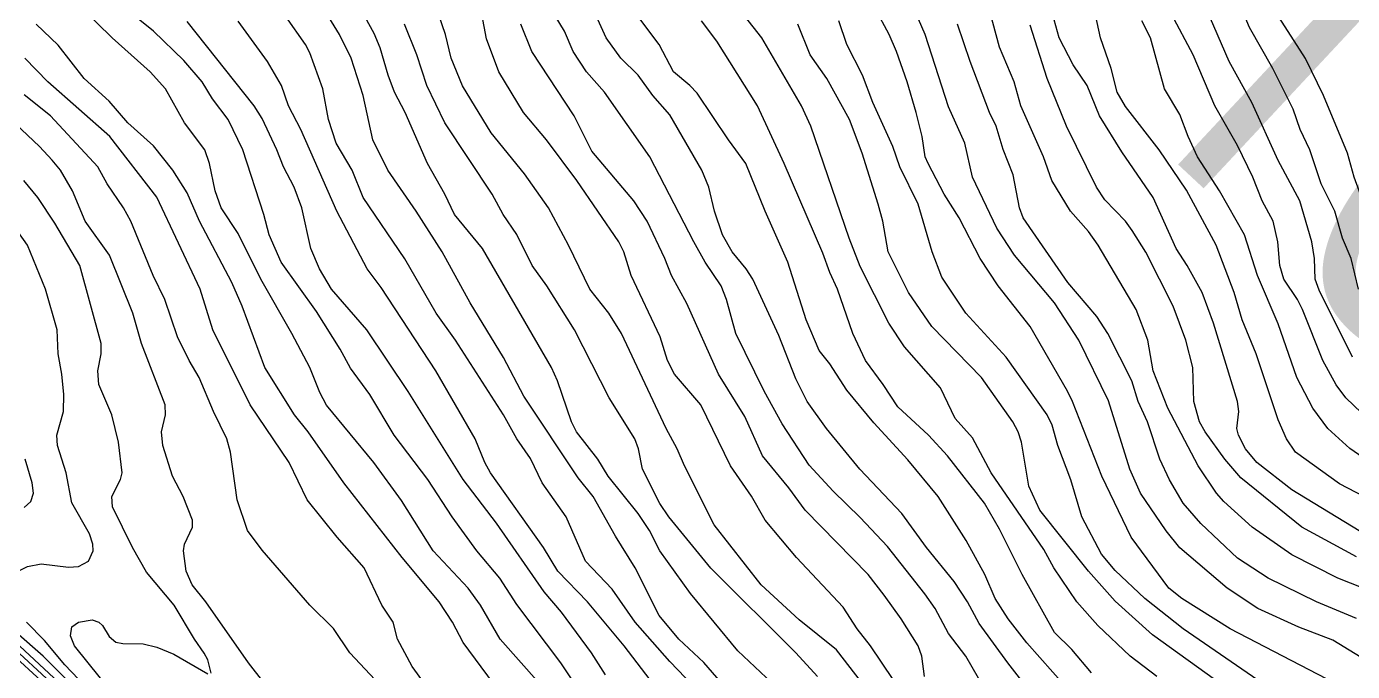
# Model space of a CAD drawing. Extents: x 474277 to 475042, y 254928 to 255625.
# Drawn here: x 474647.11 to 474677.02, y 255513.83 to 255528.38 of the extents above; entities that cross this region are included whole.
import ezdxf

# ---------------------------------------------------------------- set-up
doc = ezdxf.new("R2010")
doc.units = 0
doc.header["$MEASUREMENT"] = 0
doc.layers.add('BaseMapV2_DTM_export_MonNov09090547073261 — entities', color=1, linetype='CONTINUOUS')
doc.styles.get("Standard").update_dxf_attribs({"font": 'romans.shx'})

msp = doc.modelspace()

# ---------------------------------------------------------------- linework, layer by layer
at = {"layer": 'BaseMapV2_DTM_export_MonNov09090547073261 — entities', "color": 15, "linetype": 'Continuous', "true_color": 0xb7484b}
for points in [[(474677.022, 255520.919, 101), (474676.267, 255522.429, 101), (474676.181, 255522.683, 101), (474676.162, 255523.143, 101), (474676.102, 255523.526, 101), (474675.833, 255524.446, 101), (474675.346, 255525.356, 101), (474674.746, 255526.67, 101), (474674.241, 255527.59, 101), (474672.875, 255530.734, 101)], [(474677.157, 255522.453, 101.25), (474676.99, 255523.143, 101.25), (474676.794, 255523.603, 101.25), (474676.62, 255524.216, 101.25), (474676.315, 255524.83, 101.25), (474676.055, 255525.596, 101.25), (474675.837, 255526.056, 101.25), (474675.68, 255526.516, 101.25), (474675.219, 255527.437, 101.25), (474674.697, 255528.357, 101.25), (474673.966, 255530.095, 101.25)], [(474677.723, 255513.834, 99), (474676.573, 255514.531, 99), (474675.807, 255514.825, 99), (474674.886, 255515.249, 99), (474674.196, 255515.705, 99), (474673.123, 255516.618, 99), (474672.816, 255516.998, 99), (474672.241, 255517.852, 99), (474672, 255518.389, 99), (474671.513, 255519.937, 99), (474670.847, 255521.303, 99), (474670.295, 255522.146, 99), (474669.393, 255523.219, 99), (474668.996, 255523.833, 99), (474668.444, 255524.983, 99), (474668.277, 255525.75, 99), (474667.909, 255526.569, 99), (474667.378, 255528.203, 99), (474666.75, 255529.66, 99)], [(474662.924, 255513.405, 95.5), (474662.388, 255514.026, 95.5), (474661.824, 255514.555, 95.5), (474661.377, 255515.092, 95.5), (474660.839, 255516.165, 95.5), (474660.395, 255516.879, 95.5), (474659.887, 255517.775, 95.5), (474659.551, 255518.195, 95.5), (474658.324, 255520.039, 95.5), (474657.864, 255520.911, 95.5), (474657.114, 255522.146, 95.5), (474656.484, 255523.296, 95.5), (474655.898, 255524.216, 95.5), (474655.26, 255525.136, 95.5), (474654.92, 255525.826, 95.5), (474654.697, 255526.823, 95.5), (474654.433, 255527.667, 95.5), (474654.169, 255528.203, 95.5), (474653.6, 255529.123, 95.5)], [(474669.979, 255513.076, 97.25), (474669.246, 255514.018, 97.25), (474668.599, 255514.91, 97.25), (474668.337, 255515.398, 97.25), (474668.034, 255515.859, 97.25), (474667.411, 255516.625, 97.25), (474666.856, 255517.392, 97.25), (474665.906, 255518.389, 97.25), (474665.157, 255519.309, 97.25), (474664.718, 255519.922, 97.25), (474664.458, 255520.43, 97.25), (474664.075, 255521.405, 97.25), (474663.491, 255522.683, 97.25), (474663.341, 255522.913, 97.25), (474663.026, 255523.296, 97.25), (474662.81, 255523.679, 97.25), (474662.63, 255524.216, 97.25), (474662.501, 255524.753, 97.25), (474662.344, 255525.136, 97.25), (474661.621, 255526.388, 97.25), (474661.237, 255526.823, 97.25), (474660.905, 255527.283, 97.25), (474660.512, 255527.667, 97.25), (474660.184, 255528.127, 97.25), (474659.667, 255529.277, 97.25)], [(474672.604, 255513.712, 98), (474672.005, 255514.172, 98), (474671.274, 255514.862, 98), (474670.804, 255515.398, 98), (474670.284, 255516.165, 98), (474670.056, 255516.578, 98), (474668.871, 255518.312, 98), (474668.446, 255519.099, 98), (474668.059, 255519.539, 98), (474667.724, 255520.229, 98), (474666.915, 255521.149, 98), (474666.557, 255521.686, 98), (474665.915, 255522.965, 98), (474665.666, 255523.603, 98), (474664.803, 255526.133, 98), (474664.586, 255526.593, 98), (474663.692, 255528.129, 98), (474662.911, 255529.123, 98)], [(474677.033, 255513.194, 98.75), (474676.634, 255513.558, 98.75), (474674.257, 255514.785, 98.75), (474673.169, 255515.475, 98.75), (474672.873, 255515.705, 98.75), (474672.027, 255516.855, 98.75), (474671.363, 255518.235, 98.75), (474670.704, 255519.922, 98.75), (474670.59, 255520.152, 98.75), (474669.749, 255521.612, 98.75), (474669.023, 255522.529, 98.75), (474668.618, 255523.143, 98.75), (474668.15, 255524.063, 98.75), (474667.811, 255524.6, 98.75), (474667.444, 255525.29, 98.75), (474667.381, 255525.443, 98.75), (474667.311, 255525.903, 98.75), (474667.174, 255526.44, 98.75), (474666.975, 255527.13, 98.75), (474666.735, 255527.82, 98.75), (474666.566, 255528.203, 98.75), (474665.947, 255529.354, 98.75)], [(474677.34, 255516.894, 100), (474675.653, 255517.922, 100), (474674.859, 255518.542, 100), (474674.604, 255518.849, 100), (474674.448, 255519.156, 100), (474674.411, 255519.309, 100), (474674.454, 255519.692, 100), (474674.425, 255519.922, 100), (474673.881, 255521.686, 100), (474673.626, 255522.376, 100), (474673.29, 255522.989, 100), (474673.044, 255523.373, 100), (474672.525, 255524.523, 100), (474671.819, 255525.557, 100), (474671.315, 255526.363, 100), (474671.031, 255527.053, 100), (474670.718, 255527.513, 100), (474670.405, 255528.127, 100), (474670.066, 255529.354, 100)], [(474660.129, 255512.561, 94.5), (474659.16, 255514.018, 94.5), (474658.171, 255515.338, 94.5), (474657.781, 255515.935, 94.5), (474657.266, 255516.549, 94.5), (474656.708, 255517.315, 94.5), (474656.16, 255518.159, 94.5), (474655.4, 255519.156, 94.5), (474654.851, 255520.076, 94.5), (474654.414, 255520.67, 94.5), (474654.184, 255521.099, 94.5), (474653.647, 255521.947, 94.5), (474652.851, 255523.066, 94.5), (474652.577, 255523.679, 94.5), (474652.463, 255524.14, 94.5), (474651.989, 255525.596, 94.5), (474651.653, 255526.286, 94.5), (474651.302, 255526.747, 94.5), (474651.069, 255527.13, 94.5), (474650.657, 255527.616, 94.5), (474649.971, 255528.28, 94.5), (474648.97, 255529.091, 94.5)], [(474663.922, 255513.571, 95.75), (474663.155, 255514.295, 95.75), (474662.082, 255515.586, 95.75), (474661.392, 255516.549, 95.75), (474661.16, 255517.009, 95.75), (474660.901, 255517.392, 95.75), (474660.225, 255518.235, 95.75), (474659.997, 255518.619, 95.75), (474659.512, 255519.232, 95.75), (474659.398, 255519.461, 95.75), (474659.085, 255520.382, 95.75), (474658.948, 255520.689, 95.75), (474657.395, 255523.373, 95.75), (474656.759, 255524.14, 95.75), (474656.542, 255524.6, 95.75), (474656.153, 255525.29, 95.75), (474655.65, 255526.44, 95.75), (474655.408, 255526.9, 95.75), (474655.262, 255527.283, 95.75), (474655.086, 255527.897, 95.75), (474654.951, 255528.227, 95.75), (474654.583, 255528.893, 95.75)], [(474677.263, 255515.709, 99.5), (474676.689, 255515.935, 99.5), (474675.653, 255516.461, 99.5), (474674.757, 255517.085, 99.5), (474674.12, 255517.662, 99.5), (474673.95, 255517.852, 99.5), (474673.539, 255518.465, 99.5), (474672.855, 255519.769, 99.5), (474672.526, 255520.612, 99.5), (474672.402, 255521.303, 99.5), (474672.141, 255521.993, 99.5), (474671.286, 255523.449, 99.5), (474671.062, 255523.756, 99.5), (474670.66, 255524.216, 99.5), (474670.236, 255524.906, 99.5), (474670.05, 255525.443, 99.5), (474669.54, 255526.593, 99.5), (474669.389, 255527.13, 99.5), (474669.059, 255527.917, 99.5), (474668.752, 255529.038, 99.5)], [(474677.493, 255517.659, 100.25), (474676.727, 255518.061, 100.25), (474675.734, 255518.772, 100.25), (474675.53, 255519.079, 100.25), (474675.346, 255519.502, 100.25), (474674.846, 255520.996, 100.25), (474674.528, 255521.763, 100.25), (474674.348, 255522.376, 100.25), (474673.944, 255523.449, 100.25), (474673.276, 255524.69, 100.25), (474672.658, 255525.596, 100.25), (474671.896, 255526.577, 100.25), (474671.711, 255526.9, 100.25), (474671.575, 255527.437, 100.25), (474671.336, 255528.127, 100.25), (474671.181, 255528.817, 100.25)], [(474658.682, 255513.558, 94.25), (474657.795, 255514.555, 94.25), (474657.35, 255515.322, 94.25), (474657.071, 255515.705, 94.25), (474656.28, 255516.549, 94.25), (474655.564, 255517.681, 94.25), (474654.943, 255518.542, 94.25), (474653.877, 255519.835, 94.25), (474653.724, 255520.125, 94.25), (474653.496, 255520.689, 94.25), (474653.094, 255521.456, 94.25), (474652.389, 255522.683, 94.25), (474651.884, 255523.71, 94.25), (474651.494, 255524.293, 94.25), (474651.358, 255524.676, 94.25), (474651.237, 255525.29, 94.25), (474651.129, 255525.596, 94.25), (474650.672, 255526.21, 94.25), (474650.243, 255526.977, 94.25), (474649.898, 255527.36, 94.25), (474649.039, 255528.127, 94.25), (474648.356, 255528.798, 94.25)], [(474662.679, 255512.945, 95.25), (474661.621, 255514.052, 95.25), (474660.839, 255514.938, 95.25), (474660.318, 255515.686, 95.25), (474659.719, 255516.319, 95.25), (474659.284, 255517.315, 95.25), (474658.741, 255518.082, 95.25), (474658.478, 255518.632, 95.25), (474658.17, 255519.079, 95.25), (474657.864, 255519.617, 95.25), (474656.786, 255521.303, 95.25), (474656.35, 255521.916, 95.25), (474655.641, 255523.14, 95.25), (474654.703, 255524.523, 95.25), (474654.456, 255525.136, 95.25), (474654.091, 255525.75, 95.25), (474653.921, 255526.286, 95.25), (474653.794, 255526.977, 95.25), (474653.494, 255527.791, 95.25), (474653.399, 255527.973, 95.25), (474652.957, 255528.611, 95.25)], [(474666.195, 255513.252, 96.25), (474665.379, 255514.317, 96.25), (474664.535, 255514.991, 96.25), (474663.68, 255515.782, 96.25), (474662.618, 255517.136, 96.25), (474661.948, 255518.465, 96.25), (474661.788, 255518.849, 96.25), (474661.536, 255519.309, 96.25), (474660.53, 255521.456, 96.25), (474660.245, 255521.916, 96.25), (474659.813, 255522.453, 96.25), (474659.334, 255523.449, 96.25), (474658.88, 255524.293, 96.25), (474658.343, 255525.06, 96.25), (474657.588, 255525.98, 96.25), (474656.944, 255527.04, 96.25), (474656.685, 255527.667, 96.25), (474656.56, 255528.203, 96.25), (474656.407, 255528.639, 96.25)], [(474666.922, 255513.252, 96.5), (474666.145, 255514.402, 96.5), (474665.842, 255514.785, 96.5), (474665.532, 255515.28, 96.5), (474664.473, 255516.395, 96.5), (474663.772, 255517.239, 96.5), (474663.462, 255517.779, 96.5), (474662.99, 255518.465, 96.5), (474662.318, 255519.846, 96.5), (474661.726, 255520.536, 96.5), (474661.57, 255520.842, 96.5), (474661.404, 255521.379, 96.5), (474660.748, 255522.759, 96.5), (474660.582, 255523.296, 96.5), (474660.471, 255523.523, 96.5), (474659.524, 255524.906, 96.5), (474658.836, 255525.826, 96.5), (474658.315, 255526.44, 96.5), (474657.764, 255527.36, 96.5), (474657.481, 255528.105, 96.5), (474657.374, 255528.663, 96.5)], [(474669.358, 255512.331, 97), (474668.3, 255514.172, 97), (474667.909, 255514.687, 97), (474667.608, 255515.245, 97), (474667.372, 255515.577, 97), (474666.529, 255516.645, 97), (474665.915, 255517.303, 97), (474665.302, 255517.893, 97), (474664.765, 255518.485, 97), (474664.152, 255519.414, 97), (474663.746, 255520.152, 97), (474663.105, 255521.456, 97), (474662.897, 255522.223, 97), (474662.775, 255522.529, 97), (474662.414, 255523.066, 97), (474662.158, 255523.526, 97), (474661.167, 255525.443, 97), (474660.147, 255526.9, 97), (474659.736, 255527.36, 97), (474659.436, 255527.82, 97), (474659.243, 255528.28, 97), (474659.012, 255528.663, 97)], [(474670.553, 255513.482, 97.5), (474669.672, 255514.474, 97.5), (474669.254, 255515.015, 97.5), (474668.959, 255515.475, 97.5), (474668.726, 255516.012, 97.5), (474668.303, 255516.779, 97.5), (474667.673, 255517.775, 97.5), (474666.989, 255518.602, 97.5), (474666.222, 255519.441, 97.5), (474665.609, 255520.178, 97.5), (474665.225, 255520.766, 97.5), (474664.988, 255521.072, 97.5), (474664.692, 255521.763, 97.5), (474664.284, 255523.066, 97.5), (474663.771, 255524.216, 97.5), (474663.337, 255525.29, 97.5), (474662.939, 255525.826, 97.5), (474662.235, 255526.879, 97.5), (474662.072, 255527.053, 97.5), (474661.698, 255527.362, 97.5), (474661.375, 255527.973, 97.5), (474660.921, 255528.587, 97.5)], [(474677.57, 255519.334, 100.75), (474676.868, 255519.999, 100.75), (474676.65, 255520.294, 100.75), (474676.351, 255520.842, 100.75), (474675.894, 255521.993, 100.75), (474675.776, 255522.223, 100.75), (474675.469, 255522.683, 100.75), (474675.38, 255522.989, 100.75), (474675.332, 255523.526, 100.75), (474675.231, 255523.986, 100.75), (474674.985, 255524.446, 100.75), (474674.77, 255524.983, 100.75), (474674.426, 255525.7, 100.75), (474673.914, 255526.593, 100.75), (474673.424, 255527.743, 100.75), (474672.939, 255528.663, 100.75)], [(474686.942, 255517.315, 101.5), (474686.848, 255517.268, 101.5), (474686.771, 255517.268, 101.5), (474686.388, 255517.391, 101.5), (474686.004, 255517.585, 101.5), (474685.161, 255518.117, 101.5), (474682.966, 255519.309, 101.5), (474681.864, 255519.783, 101.5), (474681.097, 255519.982, 101.5), (474680.32, 255520.306, 101.5), (474679.487, 255520.7, 101.5), (474679.027, 255520.975, 101.5), (474678.874, 255521.112, 101.5), (474678.611, 255521.456, 101.5), (474678.233, 255522.146, 101.5), (474677.59, 255523.526, 101.5), (474677.058, 255524.983, 101.5), (474676.904, 255525.52, 101.5), (474676.367, 255526.823, 101.5), (474675.96, 255527.656, 101.5), (474675.369, 255528.587, 101.5)], [(474657.638, 255513.558, 94), (474656.953, 255514.478, 94), (474656.713, 255514.938, 94), (474656.412, 255515.398, 94), (474655.58, 255516.395, 94), (474654.261, 255518.083, 94), (474653.46, 255519.232, 94), (474653.148, 255519.616, 94), (474652.484, 255520.689, 94), (474651.973, 255522.069, 94), (474651.739, 255522.606, 94), (474651.009, 255523.986, 94), (474650.733, 255524.629, 94), (474650.408, 255525.136, 94), (474649.967, 255525.686, 94), (474649.394, 255526.21, 94), (474648.97, 255526.698, 94), (474648.41, 255527.207, 94), (474647.82, 255527.957, 94), (474647.321, 255528.433, 94)], [(474660.165, 255513.754, 94.75), (474659.855, 255514.248, 94.75), (474659.175, 255515.168, 94.75), (474658.784, 255515.621, 94.75), (474657.711, 255517.174, 94.75), (474656.958, 255518.159, 94.75), (474655.717, 255520.144, 94.75), (474654.785, 255521.533, 94.75), (474653.985, 255522.453, 94.75), (474653.719, 255522.913, 94.75), (474653.521, 255523.373, 94.75), (474653.32, 255524.293, 94.75), (474653.145, 255524.753, 94.75), (474652.9, 255525.213, 94.75), (474652.756, 255525.596, 94.75), (474652.42, 255526.306, 94.75), (474652.244, 255526.593, 94.75), (474650.733, 255528.493, 94.75)], [(474661.469, 255513.252, 95), (474660.591, 255514.402, 95), (474659.764, 255515.398, 95), (474659.094, 255516.089, 95), (474658.772, 255516.625, 95), (474657.574, 255518.312, 95), (474657.446, 255518.542, 95), (474657.23, 255519.079, 95), (474656.343, 255520.612, 95), (474655.104, 255522.495, 95), (474654.79, 255522.913, 95), (474654.105, 255524.216, 95), (474653.293, 255526.056, 95), (474653.016, 255526.593, 95), (474652.859, 255527.053, 95), (474652.543, 255527.59, 95), (474651.884, 255528.505, 95)], [(474664.953, 255513.712, 96), (474664.464, 255514.248, 96), (474662.542, 255516.154, 96), (474661.596, 255517.315, 96), (474661.391, 255517.615, 96), (474660.999, 255518.389, 96), (474660.91, 255518.849, 96), (474660.831, 255519.079, 96), (474660.247, 255519.999, 96), (474659.469, 255521.533, 96), (474658.841, 255522.529, 96), (474658.512, 255522.989, 96), (474658.171, 255523.689, 96), (474657.862, 255524.14, 96), (474657.61, 255524.6, 96), (474656.542, 255526.21, 96), (474656.139, 255527.053, 96), (474655.913, 255527.743, 96), (474655.634, 255528.433, 96)], [(474667.365, 255513.712, 96.75), (474667.306, 255514.172, 96.75), (474667.221, 255514.402, 96.75), (474666.839, 255515.015, 96.75), (474666.457, 255515.552, 96.75), (474666.09, 255516.012, 96.75), (474664.675, 255517.469, 96.75), (474664.305, 255517.974, 96.75), (474663.706, 255518.696, 96.75), (474663.308, 255519.577, 96.75), (474662.72, 255520.536, 96.75), (474662.005, 255522.13, 96.75), (474661.659, 255522.759, 96.75), (474661.507, 255523.143, 96.75), (474661.107, 255523.986, 96.75), (474660.807, 255524.446, 96.75), (474659.858, 255525.568, 96.75), (474659.463, 255526.363, 96.75), (474658.508, 255527.82, 96.75), (474658.254, 255528.433, 96.75)], [(474671.129, 255513.799, 97.75), (474670.686, 255514.325, 97.75), (474670.297, 255514.708, 97.75), (474669.568, 255516.012, 97.75), (474669.059, 255517.04, 97.75), (474668.719, 255517.622, 97.75), (474667.884, 255518.696, 97.75), (474667.456, 255519.156, 97.75), (474666.759, 255519.799, 97.75), (474666.432, 255520.306, 97.75), (474666.037, 255520.842, 97.75), (474665.748, 255521.456, 97.75), (474665.405, 255522.453, 97.75), (474665.225, 255522.83, 97.75), (474665.072, 255523.268, 97.75), (474664.2, 255525.29, 97.75), (474663.597, 255526.593, 97.75), (474662.676, 255528.05, 97.75), (474662.332, 255528.51, 97.75)], [(474677.066, 255511.335, 98.25), (474675.883, 255512.286, 98.25), (474675.27, 255512.735, 98.25), (474674.733, 255513.048, 98.25), (474672.509, 255514.655, 98.25), (474671.666, 255515.413, 98.25), (474671.063, 255516.089, 98.25), (474669.97, 255517.469, 98.25), (474669.718, 255518.005, 98.25), (474669.554, 255519.002, 98.25), (474669.479, 255519.232, 98.25), (474669.354, 255519.462, 98.25), (474668.65, 255520.459, 98.25), (474667.53, 255521.609, 98.25), (474667.004, 255522.376, 98.25), (474666.545, 255523.296, 98.25), (474666.421, 255523.986, 98.25), (474666.32, 255524.37, 98.25), (474665.956, 255525.52, 98.25), (474665.672, 255526.286, 98.25), (474665.163, 255527.207, 98.25), (474664.788, 255527.743, 98.25), (474664.504, 255528.433, 98.25)], [(474677.263, 255511.98, 98.5), (474676.803, 255512.268, 98.5), (474675.423, 255513.351, 98.5), (474674.886, 255513.631, 98.5), (474673.198, 255514.785, 98.5), (474672.332, 255515.475, 98.5), (474671.666, 255516.102, 98.5), (474671.359, 255516.472, 98.5), (474670.917, 255517.315, 98.5), (474670.669, 255518.154, 98.5), (474670.373, 255518.926, 98.5), (474670.241, 255519.386, 98.5), (474670.132, 255519.616, 98.5), (474669.209, 255520.919, 98.5), (474668.295, 255521.916, 98.5), (474667.756, 255522.722, 98.5), (474667.54, 255523.296, 98.5), (474667.223, 255524.37, 98.5), (474666.811, 255525.213, 98.5), (474666.65, 255525.673, 98.5), (474666.201, 255526.67, 98.5), (474665.969, 255527.283, 98.5), (474665.615, 255527.973, 98.5), (474665.431, 255528.51, 98.5)], [(474677.11, 255515.024, 99.25), (474676.208, 255515.398, 99.25), (474675.116, 255515.932, 99.25), (474674.426, 255516.386, 99.25), (474673.595, 255517.162, 99.25), (474673.2, 255517.627, 99.25), (474672.893, 255518.148, 99.25), (474672.676, 255518.619, 99.25), (474672.397, 255519.462, 99.25), (474672.187, 255519.922, 99.25), (474672.041, 255520.382, 99.25), (474671.498, 255521.456, 99.25), (474671.249, 255521.839, 99.25), (474670.601, 255522.606, 99.25), (474669.587, 255524.063, 99.25), (474669.509, 255524.293, 99.25), (474669.366, 255525.036, 99.25), (474669.136, 255525.606, 99.25), (474668.982, 255526.133, 99.25), (474668.833, 255526.44, 99.25), (474668.397, 255527.59, 99.25), (474668.111, 255528.433, 99.25)], [(474677.11, 255516.41, 99.75), (474675.879, 255517.085, 99.75), (474674.503, 255518.2, 99.75), (474674.143, 255518.619, 99.75), (474673.698, 255519.232, 99.75), (474673.571, 255519.462, 99.75), (474673.444, 255519.922, 99.75), (474673.417, 255520.689, 99.75), (474673.259, 255521.303, 99.75), (474672.972, 255522.069, 99.75), (474672.356, 255523.291, 99.75), (474672.049, 255523.781, 99.75), (474671.896, 255523.989, 99.75), (474671.436, 255524.472, 99.75), (474671.244, 255524.753, 99.75), (474670.568, 255526.133, 99.75), (474670.129, 255527.207, 99.75), (474669.749, 255528.414, 99.75)], [(474677.647, 255518.384, 100.5), (474676.957, 255518.857, 100.5), (474676.465, 255519.309, 100.5), (474676.126, 255519.769, 100.5), (474675.766, 255520.459, 100.5), (474675.346, 255521.673, 100.5), (474674.878, 255522.759, 100.5), (474674.581, 255523.679, 100.5), (474674.017, 255524.676, 100.5), (474673.526, 255525.443, 100.5), (474673.309, 255525.903, 100.5), (474673.123, 255526.393, 100.5), (474672.776, 255526.977, 100.5), (474672.465, 255528.127, 100.5), (474672.264, 255528.51, 100.5)], [(474656.3, 255513.252, 93.75), (474655.803, 255513.942, 93.75), (474655.473, 255514.555, 93.75), (474655.374, 255514.938, 93.75), (474655.118, 255515.322, 93.75), (474654.726, 255516.165, 93.75), (474654.116, 255516.855, 93.75), (474653.436, 255517.699, 93.75), (474653.034, 255518.539, 93.75), (474652.153, 255519.846, 93.75), (474651.307, 255521.533, 93.75), (474651.021, 255522.453, 93.75), (474650.043, 255524.532, 93.75), (474648.982, 255525.903, 93.75), (474647.59, 255527.136, 93.75), (474647.065, 255527.667, 93.75)], [(474654.968, 255513.635, 93.5), (474654.4, 255514.248, 93.5), (474654.031, 255514.793, 93.5), (474653.499, 255515.322, 93.5), (474652.42, 255516.565, 93.5), (474652.093, 255517.009, 93.5), (474651.856, 255517.699, 93.5), (474651.709, 255518.772, 93.5), (474651.628, 255519.079, 93.5), (474651.324, 255519.692, 93.5), (474650.998, 255520.459, 93.5), (474650.772, 255520.842, 93.5), (474650.515, 255521.379, 93.5), (474650.225, 255522.223, 93.5), (474649.961, 255522.759, 93.5), (474649.461, 255523.986, 93.5), (474649.291, 255524.293, 93.5), (474648.923, 255524.83, 93.5), (474648.711, 255525.213, 93.5), (474647.646, 255526.363, 93.5), (474647.053, 255526.841, 93.5)], [(474653.34, 255512.449, 93.25), (474652.114, 255514.021, 93.25), (474651.154, 255515.398, 93.25), (474650.846, 255515.782, 93.25), (474650.709, 255516.089, 93.25), (474650.647, 255516.549, 93.25), (474650.67, 255516.702, 93.25), (474650.853, 255517.085, 93.25), (474650.852, 255517.239, 93.25), (474650.641, 255517.775, 93.25), (474650.4, 255518.235, 93.25), (474650.179, 255518.926, 93.25), (474650.149, 255519.232, 93.25), (474650.244, 255519.616, 93.25), (474650.233, 255519.846, 93.25), (474649.701, 255521.226, 93.25), (474649.505, 255521.916, 93.25), (474648.976, 255523.219, 93.25), (474648.431, 255523.986, 93.25), (474648.144, 255524.676, 93.25), (474647.871, 255525.136, 93.25), (474647.688, 255525.366, 93.25), (474647.402, 255525.673, 93.25), (474646.586, 255526.44, 93.25)], [(474651.273, 255513.788, 93), (474651.193, 255514.089, 93), (474651.117, 255514.239, 93), (474650.893, 255514.555, 93), (474650.435, 255515.322, 93), (474649.813, 255516.068, 93), (474649.497, 255516.625, 93), (474649.046, 255517.545, 93), (474649.031, 255517.775, 93), (474649.229, 255518.159, 93), (474649.263, 255518.312, 93), (474649.184, 255519.002, 93), (474649.03, 255519.616, 93), (474648.738, 255520.306, 93), (474648.714, 255520.612, 93), (474648.788, 255520.996, 93), (474648.791, 255521.226, 93), (474648.308, 255522.989, 93), (474647.743, 255523.945, 93), (474647.36, 255524.52, 93), (474647.048, 255524.906, 93)], [(474646.9, 255516.084, 92.75), (474647.13, 255516.196, 92.75), (474647.436, 255516.257, 92.75), (474648.05, 255516.18, 92.75), (474648.28, 255516.192, 92.75), (474648.503, 255516.319, 92.75), (474648.606, 255516.549, 92.75), (474648.605, 255516.702, 92.75), (474648.528, 255516.932, 92.75), (474648.126, 255517.635, 92.75), (474648.003, 255518.312, 92.75), (474647.803, 255518.926, 92.75), (474647.793, 255519.156, 92.75), (474647.937, 255519.692, 92.75), (474647.95, 255520.076, 92.75), (474647.902, 255520.536, 92.75), (474647.816, 255520.996, 92.75), (474647.8, 255521.533, 92.75), (474647.532, 255522.453, 92.75), (474647.126, 255523.449, 92.75), (474646.823, 255523.886, 92.75)], [(474647.053, 255517.528, 92.5), (474647.206, 255517.661, 92.5), (474647.266, 255517.852, 92.5), (474647.235, 255518.082, 92.5), (474647.079, 255518.619, 92.5)], [(474695.589, 255467.433, 92), (474693.979, 255469.013, 92), (474692.905, 255470.013, 92), (474692.089, 255470.85, 92), (474691.389, 255471.463, 92), (474690.674, 255472.23, 92), (474688.644, 255474.147, 92), (474687.385, 255475.414, 92), (474685.774, 255476.917, 92), (474685.008, 255477.687, 92), (474684.394, 255478.235, 92), (474679.24, 255483.118, 92), (474678.64, 255483.654, 92), (474677.033, 255485.238, 92), (474675.732, 255486.415, 92), (474672.509, 255489.492, 92), (474660.471, 255501.368, 92), (474654.681, 255506.734, 92), (474653.877, 255507.387, 92), (474652.976, 255508.421, 92), (474651.339, 255510.031, 92), (474649.794, 255511.488, 92), (474648.05, 255513.208, 92), (474646.341, 255514.785, 92)], [(474676.803, 255485.879, 92.75), (474673.736, 255488.824, 92.75), (474672.126, 255490.324, 92.75), (474668.292, 255494.083, 92.75), (474666.759, 255495.657, 92.75), (474666.23, 255496.153, 92.75), (474664.404, 255497.993, 92.75), (474663.768, 255498.574, 92.75), (474663.308, 255499.067, 92.75), (474661.238, 255501.078, 92.75), (474655.009, 255506.887, 92.75), (474654.714, 255507.271, 92.75), (474654.424, 255507.884, 92.75), (474654.315, 255508.038, 92.75), (474654.102, 255508.191, 92.75), (474653.57, 255508.447, 92.75), (474653.187, 255508.753, 92.75), (474651.864, 255510.108, 92.75), (474650.273, 255511.625, 92.75), (474649.967, 255511.973, 92.75), (474648.586, 255513.33, 92.75), (474647.973, 255513.979, 92.75), (474647.513, 255514.528, 92.75), (474647.104, 255514.938, 92.75)], [(474649.053, 255513.328, 93), (474648.187, 255514.402, 93), (474648.096, 255514.632, 93), (474648.126, 255514.831, 93), (474648.28, 255514.94, 93), (474648.586, 255514.991, 93), (474648.737, 255514.938, 93), (474648.817, 255514.865, 93), (474648.97, 255514.617, 93), (474649.123, 255514.486, 93), (474649.277, 255514.454, 93), (474649.737, 255514.449, 93), (474650.043, 255514.375, 93), (474650.427, 255514.214, 93), (474651.193, 255513.775, 93)], [(474675.655, 255486.338, 91.75), (474672.509, 255489.335, 91.75), (474671.206, 255490.651, 91.75), (474669.24, 255492.549, 91.75), (474667.507, 255494.312, 91.75), (474664.753, 255496.996, 91.75), (474663.847, 255497.916, 91.75), (474662.388, 255499.305, 91.75), (474660.322, 255501.367, 91.75), (474654.567, 255506.696, 91.75), (474653.724, 255507.329, 91.75), (474653.246, 255507.961, 91.75), (474652.974, 255508.268, 91.75), (474651.193, 255510.023, 91.75), (474650.395, 255510.798, 91.75), (474649.737, 255511.388, 91.75), (474647.973, 255513.123, 91.75), (474646.244, 255514.708, 91.75)], [(474675.811, 255486.492, 92.25), (474672.049, 255490.084, 92.25), (474669.533, 255492.549, 92.25), (474664.228, 255497.84, 92.25), (474660.541, 255501.443, 92.25), (474653.995, 255507.501, 92.25), (474653.034, 255508.522, 92.25), (474651.506, 255510.031, 92.25), (474650.205, 255511.258, 92.25), (474648.05, 255513.378, 92.25), (474646.624, 255514.708, 92.25)], [(474675.98, 255486.492, 92.5), (474672.126, 255490.159, 92.5), (474669.602, 255492.626, 92.5), (474664.314, 255497.916, 92.5), (474663.692, 255498.488, 92.5), (474663.232, 255498.975, 92.5), (474661.168, 255500.983, 92.5), (474655.027, 255506.699, 92.5), (474653.984, 255507.808, 92.5), (474653.264, 255508.467, 92.5), (474651.654, 255510.079, 92.5), (474650.273, 255511.38, 92.5), (474647.483, 255514.172, 92.5), (474646.873, 255514.708, 92.5)]]:
    msp.add_polyline3d(points, dxfattribs=at)

# ---------------------------------------------------------------- texts
at = {"layer": 'BaseMapV2_DTM_export_MonNov09090547073261 — entities', "color": 250, "true_color": 0x323232, "char_height": 0.2, "attachment_point": 7}
for s, insert, width, rotation in [('\\fOpen Sans|i0|b0;\\H7.02279;100\\~m', (474671.22, 255526.873), 21.93774, 316.9906), ('\\fOpen Sans|i0|b0;\\H7.02279;85\\~m', (474632.05, 255510.739), 17.61571, 350.0928)]:
    msp.add_mtext(s, dxfattribs=dict(at, insert=insert, width=width, rotation=rotation))

doc.saveas('drawing.dxf')
